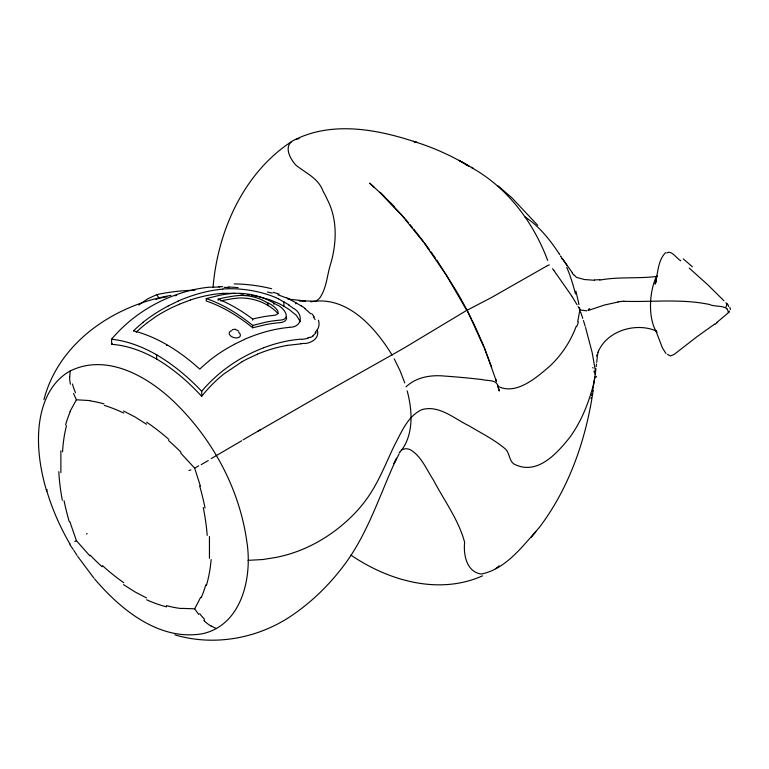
<?xml version="1.0" encoding="UTF-8"?>
<svg xmlns="http://www.w3.org/2000/svg" width="769" height="769" viewBox="0 0 769 769"><rect width="100%" height="100%" fill="white"/><g stroke="black" fill="none" stroke-linecap="round" stroke-linejoin="round"><path stroke-width="1.15" d="M69.748 376.81L70.171 370.975C107.285 352.673 148.975 377.146 175.467 403.158C213.157 440.089 239.563 489.286 246.849 541.741C252.424 576.51 242.322 624.668 202.708 633.694C159.327 641.298 120.925 609.817 94.577 578.932M595.244 372.927L595.216 370.745A44.093 7.517 68.9 0 0 595.1 369.158L592.149 352.471L585.536 327.44M595.196 374.359L595.004 372.244A50.543 4.201 63.8 0 0 594.946 371.927M60.876 450.759L60.876 472.618M209.447 558.371L209.447 536.541M46.765 491.007L47.024 489.449M596.715 362.334L597.35 356.537M213.061 287.241C217.733 230.719 243.965 171.872 293.056 140.66C331.487 120.522 377.608 129.23 416.798 142.467L413.443 141.39C432.438 147.1 450.672 155.376 467.783 165.383L458.833 160.337L473.223 168.315M596.513 364.102L596.215 366.602M594.879 377.098L592.563 391.44M595.956 368.659C595.062 376.003 594.062 383.366 591.851 390.46C586.891 407.195 579.961 423.575 569.56 437.686C557.121 453.133 538.377 474.319 516.537 465.216C508.665 462.784 510.376 453.921 505.569 449.125C494.563 439.743 481.461 433.283 469.119 425.872C454.479 418.874 439.301 404.734 421.912 409.617C407.57 416.231 401.533 432.236 394.468 445.289C386.432 461.977 379.771 479.443 369.485 494.948A255.596 147.552 0 0 1 353.423 514.721C336.803 531.514 316.52 544.856 294.133 552.546A102.537 59.165 0 0 1 276.859 557.256L262.902 559.524L248.06 560.341M597.503 355.355L598.013 352.635M593.168 390.469C585.997 439.339 569.396 487.69 539.396 527.371C523.362 545.221 505.944 569.406 481.096 574.049C466.437 571.694 463.351 554.66 464.62 542.28C458.564 519.719 444.117 500.494 433.389 479.981C426.507 469.58 421.575 456.488 410.463 449.798A13.265 10.824 61.2 0 0 407.878 448.952A12.525 10.228 61.2 0 0 405.157 448.788L401.235 449.932M656.678 276.773L655.159 284.107L656.063 279.839L655.524 283.098C657.908 273.014 657.831 260.528 665.541 252.665M730.454 309.523L729.868 307.273M656.063 279.839L655.717 281.598L656.313 279.282M592.14 393.488L591.697 395.526M591.005 398.573L591.246 397.563M577.73 321.605L579.913 309.542M43.948 399.592C58.982 341.955 114.533 305.101 170.843 295.421M576.202 326.296C570.636 341.349 561.572 355.134 549.845 366.102C536.262 377.752 516.172 395.545 497.918 386.307C496.985 379.29 487.133 381.136 482.173 379.559C469.782 378.137 457.353 376.954 444.905 376.099C431.217 374.686 416.337 376.983 406.032 386.845M598.465 351.231C607.529 330.468 635.992 322.384 655.774 330.766A11.035 9.728 -76.2 0 1 656.793 331.785L657.149 332.17M200.738 597.196L194.672 608.808L181.59 608.366M69.912 411.675L76.4 399.784L89.829 400.572M399.092 454.008L393.901 463.649L396.65 458.276C379.809 494.352 368.149 533.369 343.83 565.494C328.949 585.344 310.907 602.819 290.23 616.594C256.615 638.779 213.705 646.383 174.89 634.858M316.194 332.679L312.791 335.88M531.244 537.348L535.935 531.619M666.704 252.886C671.856 249.915 676.595 258.73 680.834 260.826M399.832 452.191L399.159 452.912M728.128 312.945L716.958 322.384M291.22 141.929C285.683 146.773 288.683 154.963 292.095 160.144A31.837 25.886 57.6 0 0 295.777 165.056C305.601 173.083 318.385 178.052 323.115 191.289A89.271 72.882 61.3 0 1 327.44 199.777C337.62 219.713 336.745 243.004 330.622 263.998C327.046 275.081 326.71 287.625 320.077 297.516A20.994 17.149 61.3 0 1 317.664 299.891L316.684 300.592M499.254 565.792L495.707 568.656M138.978 305.043L139.497 304.611M140.006 304.178L147.677 298.853L156.713 294.652A251.011 203.66 48.9 0 1 187.896 290.49M257.557 431.515L317.78 396.804A255.789 2.442 -30.4 0 1 336.582 386.125L403.244 348.54L467.071 310.147L484.393 348.165L491.718 367.274M147.369 322.682L154.492 317.578M714.689 324.066L697.05 336.649L674.144 354.422L670.433 355.97L667.482 354.365M69.892 521.757L76.371 540.636L74.843 541.549M200.401 486.095L194.672 468.167L198.71 465.812M211.177 458.603L241.658 440.781M70.517 544.039L69.729 544.519L73.199 549.412M242.052 361.738L224.269 373.667A97.576 56.339 -60 0 0 201.728 396.256L201.747 391.161A107.996 62.356 -60 0 1 216.685 375.954C230.431 363.795 246.474 354.317 263.613 347.809M547.201 265.795L549.316 264.834M546.711 266.074L491.189 297.69L466.764 310.416L446.27 275.023L423.825 242.495L401.601 215.012L379.973 192.375L404.696 218.242M168.123 305.975L178.11 301.15M234.41 344.262L244.398 339.446M482.519 575.837C439.012 595.293 388.595 580.826 350.943 555.103M257.413 354.221L247.589 358.767A162.499 93.828 -60 0 0 242.052 361.709M179.562 304.111L190.174 300.093M155.963 299.593L157.03 299.151M310.109 337.187L307.667 337.976M158.097 298.737L159.183 298.343L156.713 294.652M656.745 276.417C638.001 278.859 618.612 276.542 599.762 280.099M232.286 329.69L235.131 329.17L238.813 331.228M295.402 139.593L299.054 138.593M588.15 310.532L604.165 305.11L618.199 301.977M206.255 298.593L219.742 295.267A253.568 146.398 -60 0 1 232.882 293.373C248.118 292.662 263.815 296.334 276.629 304.774C284.059 307.273 292.537 319.866 279.291 320.192A253.568 146.398 -60 0 0 266.161 322.076L252.674 325.412A163.845 94.597 60 0 0 206.255 298.545L206.255 301.006A161.077 92.991 60 0 1 252.674 327.777L266.161 324.547A251.203 145.033 -60 0 1 279.291 322.73C282.608 322.653 287.846 320.904 286.472 316.588M310.887 301.823C346.819 295.267 375.099 327.19 392.103 355.105M287.366 345.377L301.15 343.83M304.457 343.541C311.522 343.253 319.962 337.966 317.241 329.757M586.862 310.849L579.989 309.955L578.105 306.581M289.231 327.258C301.64 327.815 304.063 314.915 294.027 308.571M222.943 288.961C240.822 287.866 259.134 290.73 275.725 297.526M623.822 301.294C652.4 302.236 680.93 298.555 709.354 304.447C714.632 307.023 722.485 305.12 727.07 308.811M222.943 293.316L234.853 293.383M187.896 290.48L190.885 290.336M191.894 290.298L194.903 290.211M218.829 286.654L222.683 286.693M594.389 280.262L584.334 279.512L576.779 277.436A5.7 4.056 54.7 0 1 575.952 276.888L573.828 274.677M315.963 301.246L299.247 300.727L305.36 300.929L287.817 299.103M227.97 286.885L238.169 287.606M240.38 293.835L243.292 294.162M247.301 294.681L249.329 294.988M251.376 295.315L253.405 295.681M254.424 295.863L257.471 296.478M258.49 296.69L269.669 299.727L278.599 303.399A126.972 73.305 60 0 1 283.915 306.293A127.145 73.411 60 0 1 289.231 309.551L296.478 315.492L300.391 321.778M267.401 291.989L272.207 293.152M277.907 294.777L286.356 297.882M216.397 628.581L211.177 626.014M123.521 410.992L134.969 416.942L146.514 424.248M146.514 597.917L134.969 591.899L123.511 584.623M465.822 164.681L469.513 166.546M278.599 298.901L289.231 305.043M471.33 167.527C507.367 187.425 533.436 222.251 547.663 260.422M156.078 354.567L157.28 355.259M218.185 299.131A160.298 92.549 60 0 1 252.674 319.058A252.713 145.899 -60 0 1 273.322 315.434C285.261 314.194 271.688 303.822 267.343 302.775C258.884 297.545 248.762 294.96 238.842 295.498A252.713 145.899 -60 0 0 218.185 299.151L218.185 300.362M277.993 313.579C268.458 302.967 253.059 297.516 238.842 298.016A250.415 144.572 -60 0 0 220.818 300.929M524.977 216.906C539.069 226.124 549.806 239.582 558.996 253.51M304.918 308.609L310.638 313.694M498.11 185.896L512.164 198.094L537.819 225.423M689.197 268.073L707.749 284.761L723.946 300.756M374.301 187.396L369.581 183.109L384.144 196.374M203.814 620.304L204.496 620.968M562.389 258.528L566.724 265.026M379.973 192.375L394.266 206.669L390.642 203.016M180.734 453.085L194.672 468.167M89.81 555.824L76.371 540.636M725.878 302.746L727.282 304.178M405.455 219.155L408.483 222.799M409.992 224.615L412.261 227.345M413.77 229.162L423.065 241.082M93.828 578.038L77.679 556.391M552.478 268.737L553.968 270.63M554.189 270.919L571.732 295.978M198.7 614.45L194.672 608.808M424.478 242.917L429.294 249.521M313.377 316.934L315.107 319.548M572.444 272.87L567.041 265.276M665.992 353.538L662.417 347.886L655.938 331.016M566.936 265.122L561.783 258M430.65 251.425L435.417 258.105M436.773 260.009L456.901 291.884M77.035 555.401L73.824 550.421M559.284 253.972L559.736 254.683M571.992 296.392L577.067 304.774M560.514 255.933L560.832 256.442M560.986 256.702L561.303 257.221M457.497 292.874L461.804 300.516M394.218 358.854L400.053 370.735L404.782 382.943M462.342 301.467L464.697 305.822M726.445 303.505L726.705 304.063A7.844 4.393 -24.6 0 1 725.859 307.081M465.158 306.696L467.014 310.195M467.475 311.089L469.321 314.675M469.772 315.569L471.58 319.173M76.4 399.784L73.545 393.43M472.06 320.183L475.444 327.238M475.924 328.248L483.951 346.559M484.364 347.636L496.476 381.559L495.563 378.723M580.845 312.541L582.767 318.424M583.411 320.462L583.517 320.779A45.16 6.277 71.1 0 1 583.902 322.028L585.18 326.248M497.918 386.307L499.283 391.027L497.524 384.788M407.176 390.863C410.617 403.792 412.367 417.5 409.829 430.765A90.511 52.254 60 0 1 399.822 452.162M575.885 291.153L578.692 303.121M578.826 303.803L578.961 304.514M579.547 307.533L579.768 308.734M290.519 299.833A130.922 75.583 60 0 1 295.834 302.726L295.834 303.88M283.915 301.804L283.915 306.293M273.975 303.188L273.975 304.322M268.016 303.159L268.016 305.716M252.674 319.077L252.674 320.135M252.674 325.412L252.674 327.815M133.508 330.862A174.563 100.787 60 0 1 166.642 344.599L166.642 345.56M156.674 354.913L156.674 359.181M111.611 344.214L111.611 339.091A108.016 62.366 -60 0 1 126.549 323.884C140.294 311.724 156.338 302.246 173.477 295.738A233.593 134.863 -60 0 1 210.985 287.087M238.717 332.4A5.768 3.47 16 0 1 238.477 337.581A5.768 3.47 16 0 1 230.267 335.563A5.768 3.47 16 0 1 231.786 330.699M136.209 332.218A103.392 59.694 -60 0 1 147.369 322.701M154.482 317.462A169.632 97.942 -60 0 1 179.552 304.216M190.183 300.064A234.458 135.363 -60 0 1 222.923 293.383M656.351 330.737A21.119 4.874 -89.8 0 1 655.774 330.766C647.998 316.674 649.276 291.422 656.543 276.302A20.878 4.825 -89.3 0 1 657.12 276.004M729.339 311.061A6.729 3.807 11.2 0 1 728.868 312.704M717.169 322.653A94.789 70.046 -35.4 0 1 714.891 324.335M726.878 308.878A6.008 3.72 40.3 0 1 728.262 312.512M683.256 258.865A236.987 34.172 40.5 0 1 692.436 266.833M727.436 304.101A6.45 4.922 8 0 1 728.599 306.485M594.014 371.014A62.549 3.653 71.8 0 1 594.187 372.109M596.398 376.32A56.762 7.969 72.9 0 1 595.956 377.319M593.12 368.034A99.095 10.382 59.7 0 1 592.668 367.563M597.888 352.538A11.66 7.575 80.4 0 1 598.349 351.125M596.629 356.105A39.286 20.369 86.7 0 1 596.802 354.874M618.065 301.881A29.03 8.065 -3.3 0 1 623.765 301.179M589.727 308.705A24.185 4.806 -40.9 0 1 588.218 309.369M579.518 310.051A59.251 2.038 71.6 0 1 580.22 312.147M599.878 279.676A75.833 51.859 -27 0 1 594.533 279.868M573.616 274.86A34.97 23.368 53.5 0 1 572.223 273.024M561.928 258.759A61.991 10.478 76.8 0 1 562.543 259.422M566.715 267.314A102.777 19.725 83.7 0 1 575.472 293.96M159.164 298.285A253.376 205.573 48.9 0 1 166.854 296.853M174.65 295.719A253.376 205.573 48.9 0 1 176.62 295.488M69.662 543.539A149.061 86.051 60 0 1 46.832 491.007M181.638 608.577A182.359 109.583 63.1 0 1 166.364 605.597M166.585 606.876A185.185 110.496 62.3 0 1 146.619 599.782M123.732 582.691A185.396 108.612 60.7 0 1 102.45 565.609M102.133 566.753A182.513 110.621 61.9 0 1 90.136 555.103M211.148 626.12A33.144 26.771 59.5 0 1 204.429 621.064M204.583 619.362A51.283 41.055 58.9 0 1 199.671 613.624M86.532 534.09A49.639 2.711 -36.8 0 1 87.166 533.571M46.63 490.987A148.369 85.695 60 0 1 70.181 370.985M69.277 521.709A184.541 113.235 57.7 0 1 64.067 500.725M62.347 500.273A186.809 112.793 58.2 0 1 58.809 471.666M62.549 451.816A186.656 108.977 59.4 0 1 66.48 425.738M65.596 424.959A185.617 111.303 57.2 0 1 70.171 411.924M75.506 392.728A49.62 37.998 61.1 0 1 72.459 384.01M70.421 384.221A33.192 27.674 58.7 0 1 69.633 376.791M89.906 400.822A182.042 100.556 57.1 0 1 103.998 403.898M104.324 405.407A185.06 103.094 57.8 0 1 123.732 413.078M146.639 422.21A184.896 105.18 59.4 0 1 168.872 439.426M168.574 440.55A182.657 100.018 58.2 0 1 181.032 452.268M190.914 469.907A49.379 3.816 -25.6 0 1 188.895 470.445M208.245 460.573A33.163 0.836 -30.9 0 1 201.151 464.659M199.68 485.989A184.06 99.23 62.1 0 1 205.035 508.049M203.256 507.53A185.771 102.181 61.7 0 1 207.217 535.397M211.139 559.553A185.877 106.103 60.6 0 1 206.39 585.478M205.756 584.911A184.493 102.412 62.5 0 1 201.19 597.705M243.081 439.858A102.642 0.971 -30.4 0 1 260.287 429.833M578.375 321.99A253.309 135.536 37.1 0 1 576.721 326.623M111.592 344.185A97.586 56.348 -60 0 1 112.149 343.483M111.649 344.349A160.058 92.405 60 0 1 156.674 359.075A160.183 92.482 60 0 1 201.709 396.371M295.834 302.726A131.028 75.65 60 0 1 301.15 305.975M111.649 339.244A170.333 98.345 60 0 1 156.078 354.499M286.664 297.738A55.608 24.964 4.4 0 1 290.836 299.708M273.149 292.345A54.436 21.445 6.8 0 1 279.051 294.085M234.218 283.934A53.417 16.783 8.5 0 1 271.63 288.731M224.202 287.366A60.876 11.208 9.1 0 1 229.345 287.587M211.86 287.318A64.942 14.563 10.8 0 1 219.665 287.058M166.642 344.599A174.698 100.864 60 0 1 199.777 369.139A114.456 66.086 -60 0 1 209.466 360.603M133.498 330.814A114.475 66.096 -60 0 1 143.178 322.317M143.159 322.211A149.176 86.128 -60 0 1 168.113 306.091M178.12 301.044A240.274 138.728 -60 0 1 222.895 289.106M275.658 297.545A37.989 14.169 9.4 0 1 278.522 298.92M209.447 360.498A149.157 86.118 -60 0 1 234.401 344.387M244.407 339.34A240.274 138.728 -60 0 1 289.182 327.402M288.798 305.158A37.912 16.12 15 0 1 293.595 308.619M157.28 355.201A170.478 98.422 60 0 1 201.699 391.267M301.429 305.87A55.618 28.597 10 0 1 305.197 308.523M311.685 313.608A54.426 25.762 13.5 0 1 314.29 316.924M318.453 320.202A53.407 23.099 18.5 0 1 315.107 332.179M313.089 336.063A60.857 23.906 26.5 0 1 310.503 337.456M308.013 338.206A64.932 24.445 23.5 0 1 301.554 339.36M263.623 347.761A233.593 134.863 -60 0 1 301.121 339.158M257.423 354.144A216.464 125.001 -60 0 1 287.356 345.406M304.207 343.358A66.759 23.935 24.2 0 1 300.89 343.618"/></g></svg>
